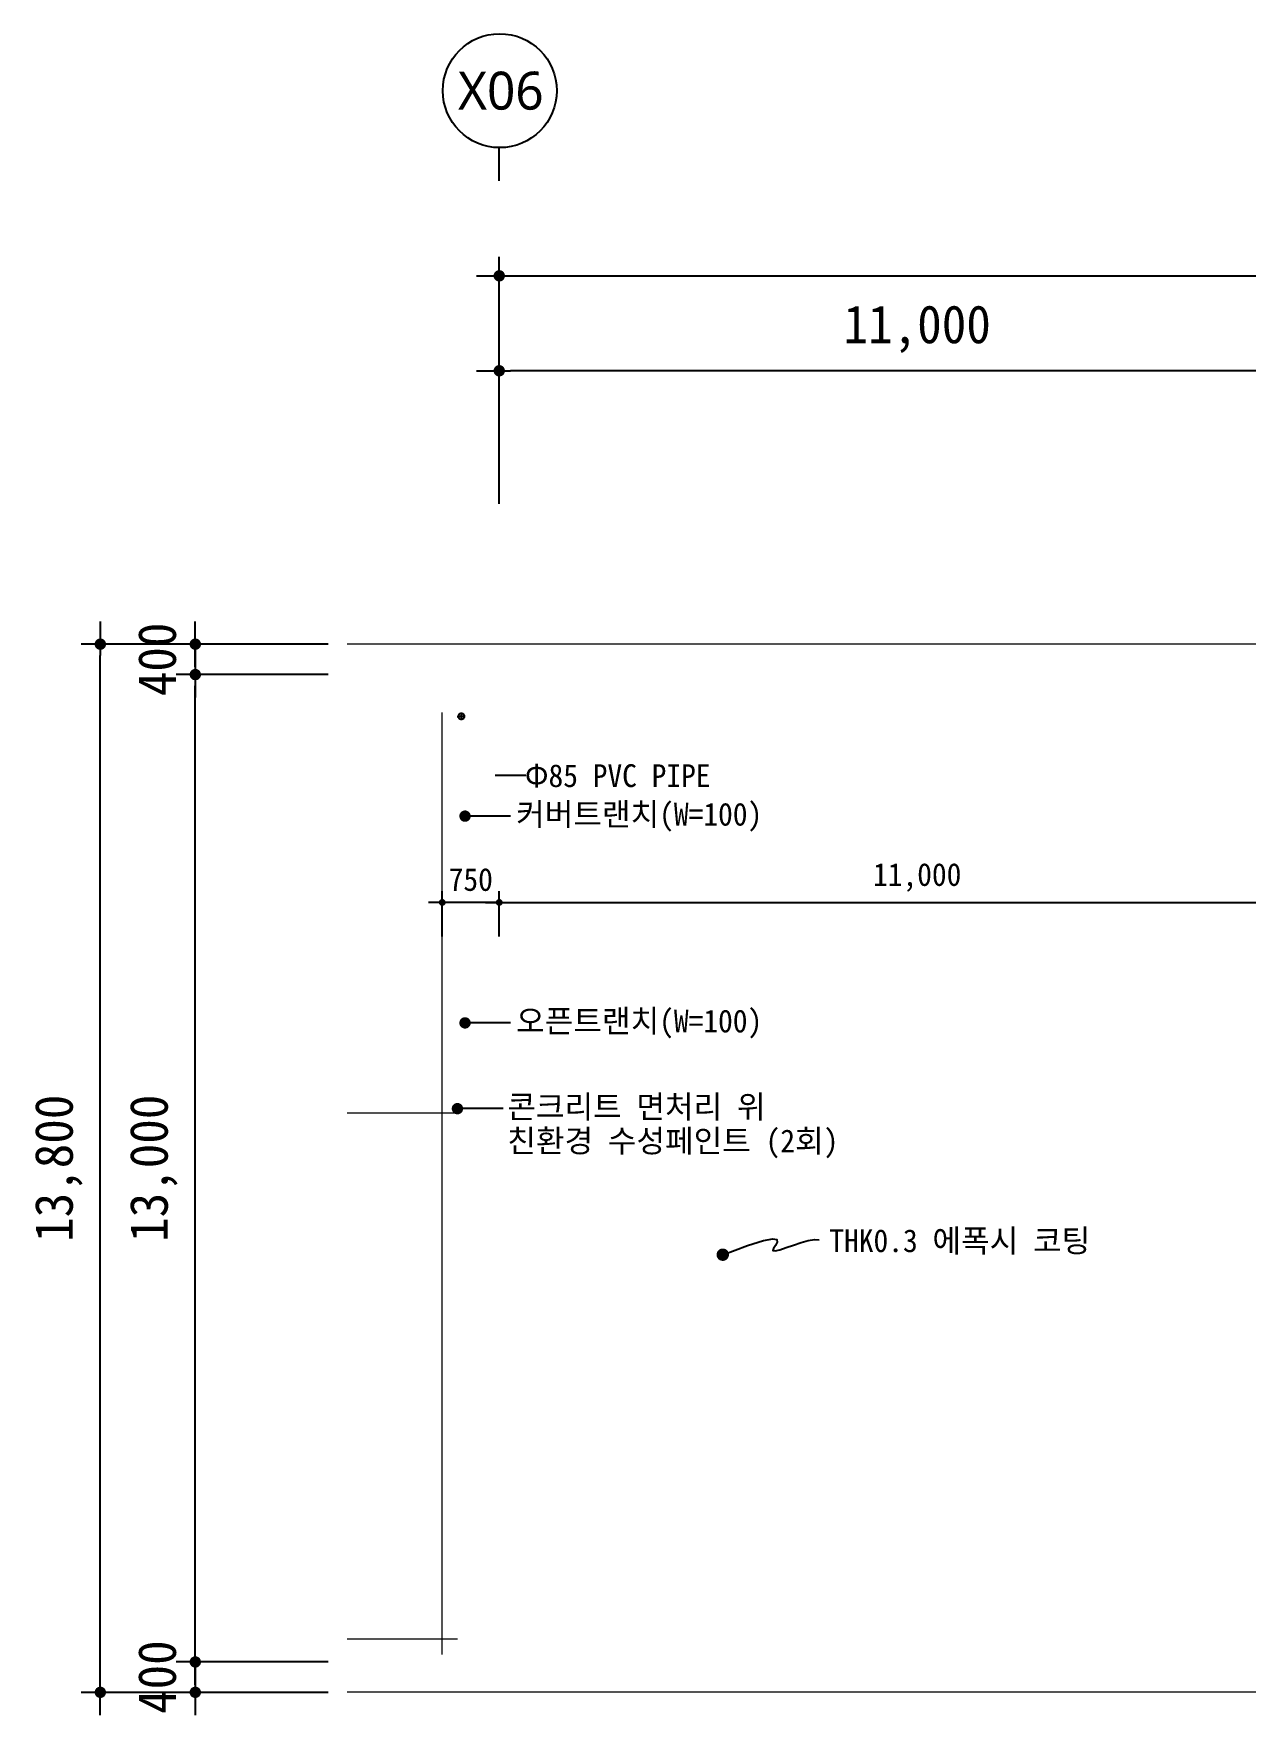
# Model space of a CAD drawing. Header units: inches. Extents: x 3675 to 732988, y -33059 to 70575.
# Drawn here: x 539237 to 555180, y 46925 to 69131 of the extents above; entities that cross this region are included whole.
import ezdxf
from ezdxf.enums import TextEntityAlignment as Align

# ---------------------------------------------------------------- set-up
doc = ezdxf.new("R2010")
doc.units = ezdxf.units.IN
doc.header["$MEASUREMENT"] = 0
doc.linetypes.add('CEN', pattern=[62, 60, -1, 0, -1])
doc.layers.get('0').update_dxf_attribs({"linetype": 'CONTINUOUS'})
for name, color, linetype, lineweight in [('A-AXIS-BUBL', 7, 'CONTINUOUS', 25), ('A-AXIS-LINE', 1, 'CEN', 15), ('A-DIMS', 7, 'CONTINUOUS', 25), ('A-MKXS-LEAD', 7, 'CONTINUOUS', 25), ('A-MKXS-TEXT1', 3, 'CONTINUOUS', 25), ('A-XXXX-SYMB', 7, 'CONTINUOUS', 25), ('A-XXXX-TXT2', 3, 'CONTINUOUS', 25)]:
    doc.layers.add(name, color=color, linetype=linetype, lineweight=lineweight)
doc.styles.add('HY울릉도L', font='H2GTRE.TTF')
doc.styles.add('돋움', font='')
doc.styles.add('돋움체', font='')
doc.styles.add('맑은고딕', font='malgun.ttf')
doc.styles.get('돋움').set_extended_font_data('DotumChe')
doc.styles.get('돋움체').set_extended_font_data('DotumChe')
doc.dimstyles.new('CDIM', dxfattribs={"dimtxt": 2, "dimasz": 0.6, "dimexe": 1, "dimexo": 1, "dimgap": 1, "dimtad": 1, "dimdec": 0, "dimrnd": 0.5, "dimzin": 0, "dimdsep": 32, "dimlunit": 6, "dimtxsty": 'HY울릉도L', "dimblk1": '_CIDOT', "dimblk2": '_CIDOT', "dimsah": 1, "dimcen": 4.5, "dimclrd": 2, "dimclre": 2, "dimclrt": 7, "dimadec": 0, "dimazin": 0, "dimtfac": 1, "dimtdec": 0, "dimtix": 1, "dimtmove": 2, "dimatfit": 1, "dimldrblk": '_CIDOT', "dimfxl": 1, "dimtolj": 1, "dimtzin": 0, "dimlwd": -1, "dimarcsym": 0})

# ---------------------------------------------------------------- blocks, each defined once
blk = doc.blocks.new('_CIDOT')
at = {"color": 0, "linetype": 'ByBlock'}
blk.add_line((2, 0), (-1, 0), dxfattribs=at)
at = {"color": 0, "linetype": 'ByBlock', "const_width": 0.5}
blk.add_lwpolyline([(-0.25, 0, 1), (0.25, 0, 1)], format="xyb", close=True, dxfattribs=at)
blk = doc.blocks.new('*D436')
at = {"layer": 'A-DIMS', "lineweight": -2, "transparency": 16777216}
for p, q in [((545363, 62943), (545363, 64943)), ((556363, 62943), (556363, 64943))]:
    blk.add_line(p, q, dxfattribs=at)
at = {"layer": 'A-DIMS', "transparency": 16777216}
blk.add_line((556213, 64693), (545513, 64693), dxfattribs=at)
at = {"layer": 'A-DIMS', "transparency": 16777216, "xscale": 150, "yscale": 150, "zscale": 150, "rotation": 180}
blk.add_blockref('_CIDOT', (545363, 64693), dxfattribs=at)
at = {"layer": 'A-DIMS', "transparency": 16777216, "xscale": 150, "yscale": 150, "zscale": 150}
blk.add_blockref('_CIDOT', (556363, 64693), dxfattribs=at)
at = {"layer": 'A-DIMS', "color": 3, "transparency": 16777216, "insert": (550863, 65241), "char_height": 500, "attachment_point": 5, "style": '돋움체'}
blk.add_mtext('\\A1;11,000', dxfattribs=at)
blk = doc.blocks.new('*D437')
at = {"layer": 'A-DIMS', "lineweight": -2, "transparency": 16777216}
for p, q in [((545363, 62943), (545363, 66193)), ((600363, 62943), (600363, 66193))]:
    blk.add_line(p, q, dxfattribs=at)
at = {"layer": 'A-DIMS', "transparency": 16777216}
blk.add_line((545513, 65943), (600213, 65943), dxfattribs=at)
at = {"layer": 'A-DIMS', "transparency": 16777216, "xscale": 150, "yscale": 150, "zscale": 150, "rotation": 180}
blk.add_blockref('_CIDOT', (545363, 65943), dxfattribs=at)
at = {"layer": 'A-DIMS', "transparency": 16777216, "xscale": 150, "yscale": 150, "zscale": 150}
blk.add_blockref('_CIDOT', (600363, 65943), dxfattribs=at)
at = {"layer": 'A-DIMS', "color": 3, "transparency": 16777216, "insert": (572863, 66491), "char_height": 500, "attachment_point": 5, "style": '돋움체'}
blk.add_mtext('\\A1;55,000', dxfattribs=at)
blk = doc.blocks.new('*D442')
at = {"layer": 'A-DIMS', "lineweight": -2, "transparency": 16777216}
for p, q in [((543113, 61093), (539863, 61093)), ((543113, 47293), (539863, 47293))]:
    blk.add_line(p, q, dxfattribs=at)
at = {"layer": 'A-DIMS', "transparency": 16777216}
blk.add_line((540113, 47443), (540113, 60943), dxfattribs=at)
at = {"layer": 'A-DIMS', "transparency": 16777216, "xscale": 150, "yscale": 150, "zscale": 150}
for p, rotation in [((540113, 61093), 90), ((540113, 47293), 270)]:
    blk.add_blockref('_CIDOT', p, dxfattribs=dict(at, rotation=rotation))
at = {"layer": 'A-DIMS', "color": 3, "transparency": 16777216, "insert": (539565, 54193), "char_height": 500, "attachment_point": 5, "rotation": 90, "style": '돋움체'}
blk.add_mtext('\\A1;13,800', dxfattribs=at)
blk = doc.blocks.new('*D443')
at = {"layer": 'A-DIMS', "lineweight": -2, "transparency": 16777216}
for p, q in [((543113, 60693), (541113, 60693)), ((543113, 47693), (541113, 47693))]:
    blk.add_line(p, q, dxfattribs=at)
at = {"layer": 'A-DIMS', "transparency": 16777216}
blk.add_line((541363, 47843), (541363, 60543), dxfattribs=at)
at = {"layer": 'A-DIMS', "transparency": 16777216, "xscale": 150, "yscale": 150, "zscale": 150}
for p, rotation in [((541363, 60693), 90), ((541363, 47693), 270)]:
    blk.add_blockref('_CIDOT', p, dxfattribs=dict(at, rotation=rotation))
at = {"layer": 'A-DIMS', "color": 3, "transparency": 16777216, "insert": (540815, 54193), "char_height": 500, "attachment_point": 5, "rotation": 90, "style": '돋움체'}
blk.add_mtext('\\A1;13,000', dxfattribs=at)
blk = doc.blocks.new('*D444')
at = {"layer": 'A-DIMS', "transparency": 16777216}
for p, q in [((541363, 61243), (541363, 61393)), ((541363, 61093), (541363, 60693)), ((541363, 60543), (541363, 60393))]:
    blk.add_line(p, q, dxfattribs=at)
at = {"layer": 'A-DIMS', "lineweight": -2, "transparency": 16777216}
for p, q in [((543113, 61093), (541113, 61093)), ((543113, 60693), (541113, 60693))]:
    blk.add_line(p, q, dxfattribs=at)
at = {"layer": 'A-DIMS', "transparency": 16777216, "xscale": 150, "yscale": 150, "zscale": 150}
for p, rotation in [((541363, 61093), 270), ((541363, 60693), 90)]:
    blk.add_blockref('_CIDOT', p, dxfattribs=dict(at, rotation=rotation))
at = {"layer": 'A-DIMS', "color": 3, "transparency": 16777216, "insert": (540862, 60893), "char_height": 500, "attachment_point": 5, "rotation": 90, "style": '돋움체'}
blk.add_mtext('\\A1;400', dxfattribs=at)
blk = doc.blocks.new('*D445')
at = {"layer": 'A-DIMS', "transparency": 16777216}
for p, q in [((541363, 47843), (541363, 47993)), ((541363, 47693), (541363, 47293)), ((541363, 47143), (541363, 46993))]:
    blk.add_line(p, q, dxfattribs=at)
at = {"layer": 'A-DIMS', "lineweight": -2, "transparency": 16777216}
for p, q in [((543113, 47693), (541113, 47693)), ((543113, 47293), (541113, 47293))]:
    blk.add_line(p, q, dxfattribs=at)
at = {"layer": 'A-DIMS', "transparency": 16777216, "xscale": 150, "yscale": 150, "zscale": 150}
for p, rotation in [((541363, 47693), 270), ((541363, 47293), 90)]:
    blk.add_blockref('_CIDOT', p, dxfattribs=dict(at, rotation=rotation))
at = {"layer": 'A-DIMS', "color": 3, "transparency": 16777216, "insert": (540862, 47493), "char_height": 500, "attachment_point": 5, "rotation": 90, "style": '돋움체'}
blk.add_mtext('\\A1;400', dxfattribs=at)
blk = doc.blocks.new('*D788')
at = {"layer": 'A-DIMS', "lineweight": -2, "transparency": 16777216}
for p, q in [((545363, 57243), (545363, 57843)), ((556363, 57243), (556363, 57843))]:
    blk.add_line(p, q, dxfattribs=at)
at = {"layer": 'A-DIMS', "transparency": 16777216}
blk.add_line((545453, 57693), (556273, 57693), dxfattribs=at)
at = {"layer": 'A-DIMS', "transparency": 16777216, "xscale": 90, "yscale": 90, "zscale": 90, "rotation": 180}
blk.add_blockref('_CIDOT', (545363, 57693), dxfattribs=at)
at = {"layer": 'A-DIMS', "transparency": 16777216, "xscale": 90, "yscale": 90, "zscale": 90}
blk.add_blockref('_CIDOT', (556363, 57693), dxfattribs=at)
at = {"layer": 'A-DIMS', "color": 3, "transparency": 16777216, "insert": (550863, 58022), "char_height": 300, "attachment_point": 5, "style": '돋움체'}
blk.add_mtext('\\A1;11,000', dxfattribs=at)
blk = doc.blocks.new('*D789')
at = {"layer": 'A-DIMS', "lineweight": -2, "transparency": 16777216}
for p, q in [((544613, 57243), (544613, 57843)), ((545363, 57243), (545363, 57843))]:
    blk.add_line(p, q, dxfattribs=at)
at = {"layer": 'A-DIMS', "transparency": 16777216}
for p, q in [((544523, 57693), (544433, 57693)), ((545363, 57693), (544613, 57693)), ((545453, 57693), (545543, 57693))]:
    blk.add_line(p, q, dxfattribs=at)
at = {"layer": 'A-DIMS', "transparency": 16777216, "xscale": 90, "yscale": 90, "zscale": 90}
blk.add_blockref('_CIDOT', (544613, 57693), dxfattribs=at)
at = {"layer": 'A-DIMS', "transparency": 16777216, "xscale": 90, "yscale": 90, "zscale": 90, "rotation": 180}
blk.add_blockref('_CIDOT', (545363, 57693), dxfattribs=at)
at = {"layer": 'A-DIMS', "color": 3, "transparency": 16777216, "insert": (544988, 57993), "char_height": 300, "attachment_point": 5, "style": '돋움체'}
blk.add_mtext('\\A1;750', dxfattribs=at)

msp = doc.modelspace()

# ---------------------------------------------------------------- linework, layer by layer
for p, q in [((545512.5, 58829.3), (544912.5, 58829.3)), ((545512.5, 56106.8), (544912.5, 56106.8)), ((545412.5, 54977.8), (544812.5, 54977.8))]:
    msp.add_line(p, q)
at = {"layer": 'A-AXIS-BUBL', "ltscale": 0.2}
msp.add_line((545362.5, 67193.1), (545362.5, 67630.6), dxfattribs=at)
msp.add_circle((545369.9, 68380.6), 750, dxfattribs=at)
at = {"layer": 'A-AXIS-LINE'}
for p, q in [((600912.5, 61093.1), (543362.5, 61093.1)), ((544612.5, 47793.1), (544612.5, 60193.1)), ((544812.5, 54918.1), (543362.5, 54918.1)), ((544812.5, 47993.1), (543362.5, 47993.1)), ((600912.5, 47293.1), (543362.5, 47293.1))]:
    msp.add_line(p, q, dxfattribs=at)
at = {"layer": 'A-MKXS-LEAD'}
msp.add_line((545310.5, 59367.1), (545710.5, 59367.1), dxfattribs=at)
msp.add_lwpolyline([(544862.5, 60143.1, 0, 100, 0), (545012.5, 59883.3, 0, 0, 0), (545310.5, 59367.1, 0, 0, 0)], format="xyseb", dxfattribs=at)
for points, const_width in [([(544875, 58829.3, 1), (544950, 58829.3, 1)], 75), ([(544875, 56106.8, 1), (544950, 56106.8, 1)], 75), ([(544775, 54977.8, 1), (544850, 54977.8, 1)], 75), ([(548262.6, 53059.1, 1), (548345.5, 53050.8, 1)], 80)]:
    msp.add_lwpolyline(points, format="xyb", close=True, dxfattribs=dict(at, const_width=const_width))
msp.add_lwpolyline([(548304.1, 53054.9), (548629.9, 53177.8), (548842.2, 53244.1), (548963, 53265.6), (549014.3, 53254), (549018.2, 53221), (548996.5, 53178.3), (548971.5, 53137.6), (548964.9, 53110.8), (548993.8, 53106.3), (549054.2, 53121), (549137.1, 53148.3), (549233.4, 53182), (549334.1, 53215.7), (549430.1, 53242.9), (549512.4, 53257.3), (549572, 53252.5)], dxfattribs=at)
at = {"layer": 'A-XXXX-SYMB'}
for p, q in [((544862.5, 60193.1), (544862.5, 60093.1)), ((544912.5, 60143.1), (544812.5, 60143.1))]:
    msp.add_line(p, q, dxfattribs=at)
msp.add_circle((544862.5, 60143.1), 40, dxfattribs=at)

# ---------------------------------------------------------------- texts
at = {"layer": 'A-MKXS-TEXT1', "style": '돋움체'}
for s, p in [('커버트랜치(W=100)', (545584.7, 58854.6)), ('오픈트랜치(W=100)', (545584.7, 56132.2)), ('콘크리트 면처리 위', (545468.3, 55003.2)), ('친환경 수성페인트 (2회)', (545468.3, 54554.1)), ('THK0.3 에폭시 코팅', (549706.5, 53239.5))]:
    msp.add_text(s, height=300, dxfattribs=at).set_placement(p, align=Align.MIDDLE_LEFT)
at = {"layer": 'A-XXXX-TXT2', "ltscale": 0.2, "style": '맑은고딕'}
msp.add_text('X06', height=500, dxfattribs=at).set_placement((545383.8, 68380.9), align=Align.MIDDLE_CENTER)
at = {"layer": 'A-XXXX-TXT2', "style": '돋움'}
msp.add_text('Φ85 PVC PIPE ', height=300, dxfattribs=at).set_placement((545699.8, 59362.3), align=Align.MIDDLE_LEFT)

# ---------------------------------------------------------------- dimensions: what is measured, and where the dimension line sits
at = {"layer": 'A-DIMS'}
for base, p1, p2, override, picture, middle in [((600362.5, 65943.1), (545362.5, 62693.1), (600362.5, 62693.1), {"dimscale": 250, "dimtxsty": '돋움체', "dimclrd": 256, "dimclre": 256, "dimclrt": 3}, '*D437', (572862.5, 66490.7)), ((556362.5, 57693.1), (545362.5, 57093.1), (556362.5, 57093.1), {"dimscale": 150, "dimtxsty": '돋움체', "dimclrd": 256, "dimclre": 256, "dimclrt": 3}, '*D788', (550862.5, 58021.7))]:
    dim = msp.add_linear_dim(base=base, p1=p1, p2=p2, dimstyle='CDIM', override=override, dxfattribs=at)
    dim.commit()
    dim.dimension.update_dxf_attribs({"geometry": picture, "text_midpoint": middle})
for base, p1, p2, angle, override, picture, middle in [((545362.5, 64693.1), (556362.5, 62693.1), (545362.5, 62693.1), 180, {"dimscale": 250, "dimtxsty": '돋움체', "dimclrd": 256, "dimclre": 256, "dimclrt": 3}, '*D436', (550862.5, 65240.7)), ((540112.5, 61093.1), (543362.5, 47293.1), (543362.5, 61093.1), 90, {"dimscale": 250, "dimtxsty": '돋움체', "dimclrd": 256, "dimclre": 256, "dimclrt": 3}, '*D442', (539564.9, 54193.1)), ((541362.5, 60693.1), (543362.5, 61093.1), (543362.5, 60693.1), 270, {"dimscale": 250, "dimtxsty": '돋움체', "dimclrd": 256, "dimclre": 256, "dimclrt": 3}, '*D444', (540862.2, 60893.1)), ((541362.5, 60693.1), (543362.5, 47693.1), (543362.5, 60693.1), 90, {"dimscale": 250, "dimtxsty": '돋움체', "dimclrd": 256, "dimclre": 256, "dimclrt": 3}, '*D443', (540814.9, 54193.1)), ((544612.5, 57693.1), (545362.5, 57093.1), (544612.5, 57093.1), 180, {"dimscale": 150, "dimtxsty": '돋움체', "dimclrd": 256, "dimclre": 256, "dimclrt": 3}, '*D789', (544987.5, 57993.3)), ((541362.5, 47293.1), (543362.5, 47693.1), (543362.5, 47293.1), 270, {"dimscale": 250, "dimtxsty": '돋움체', "dimclrd": 256, "dimclre": 256, "dimclrt": 3}, '*D445', (540862.2, 47493.1))]:
    dim = msp.add_linear_dim(base=base, p1=p1, p2=p2, angle=angle, dimstyle='CDIM', override=override, dxfattribs=at)
    dim.commit()
    dim.dimension.update_dxf_attribs({"geometry": picture, "text_midpoint": middle})

doc.saveas('drawing.dxf')
